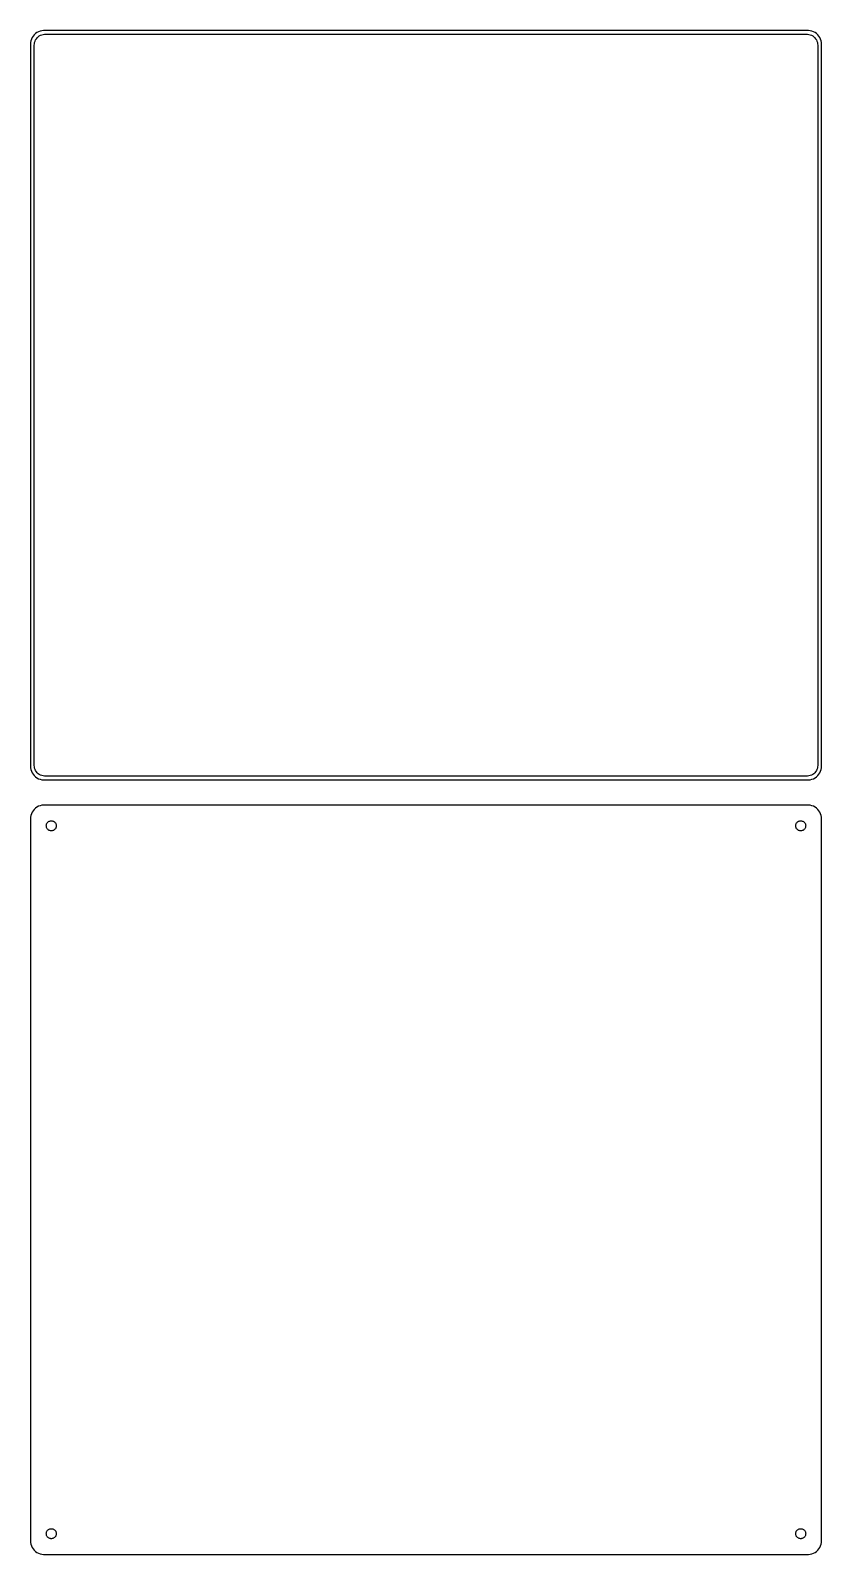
# Model space of a CAD drawing. Header units: metres. Extents: x -142 to 142, y 144 to 693.
import ezdxf

# ---------------------------------------------------------------- set-up
doc = ezdxf.new("R2010")
doc.units = ezdxf.units.M

msp = doc.modelspace()

# ---------------------------------------------------------------- linework, layer by layer
for p, q in [((-140.687, 691.853), (-141.145, 691.423)), ((-140.179, 692.222), (-140.687, 691.853)), ((-139.629, 692.524), (-140.179, 692.222)), ((-139.045, 692.755), (-139.629, 692.524)), ((-138.437, 692.911), (-139.045, 692.755)), ((-137.814, 692.99), (-138.437, 692.911)), ((137.814, 692.99), (-137.814, 692.99)), ((138.437, 692.911), (137.814, 692.99)), ((139.045, 692.755), (138.437, 692.911)), ((139.629, 692.524), (139.045, 692.755)), ((140.179, 692.222), (139.629, 692.524)), ((140.687, 691.853), (140.179, 692.222)), ((141.145, 691.423), (140.687, 691.853)), ((-142.461, 688.627), (-142.5, 688)), ((-142.5, 688), (-142.5, 428)), ((-142.343, 689.243), (-142.461, 688.627)), ((-142.149, 689.841), (-142.343, 689.243)), ((-141.882, 690.409), (-142.149, 689.841)), ((-141.545, 690.939), (-141.882, 690.409)), ((-141.145, 691.423), (-141.545, 690.939)), ((-141.119, 687.75), (-141.089, 688.235)), ((-141.119, 428.25), (-141.119, 687.75)), ((-141.089, 688.235), (-140.998, 688.712)), ((-140.998, 688.712), (-140.848, 689.174)), ((-140.848, 689.174), (-140.641, 689.614)), ((-140.641, 689.614), (-140.38, 690.024)), ((-140.38, 690.024), (-140.071, 690.399)), ((-140.071, 690.399), (-139.716, 690.731)), ((-139.716, 690.731), (-139.323, 691.017)), ((-139.323, 691.017), (-138.898, 691.251)), ((-138.898, 691.251), (-138.446, 691.43)), ((-138.446, 691.43), (-137.975, 691.551)), ((-137.975, 691.551), (-137.493, 691.612)), ((-137.493, 691.612), (137.493, 691.612)), ((137.493, 691.612), (137.975, 691.551)), ((137.975, 691.551), (138.446, 691.43)), ((138.446, 691.43), (138.898, 691.251)), ((138.898, 691.251), (139.323, 691.017)), ((139.323, 691.017), (139.716, 690.731)), ((139.716, 690.731), (140.071, 690.399)), ((140.071, 690.399), (140.38, 690.024)), ((140.38, 690.024), (140.641, 689.614)), ((140.641, 689.614), (140.848, 689.174)), ((140.848, 689.174), (140.998, 688.712)), ((140.998, 688.712), (141.089, 688.235)), ((141.089, 688.235), (141.119, 687.75)), ((141.119, 687.75), (141.119, 428.25)), ((141.545, 690.939), (141.145, 691.423)), ((141.882, 690.409), (141.545, 690.939)), ((142.149, 689.841), (141.882, 690.409)), ((142.343, 689.243), (142.149, 689.841)), ((142.461, 688.627), (142.343, 689.243)), ((142.5, 688), (142.461, 688.627)), ((142.5, 428), (142.5, 688)), ((-141.089, 427.765), (-141.119, 428.25)), ((141.119, 428.25), (141.089, 427.765)), ((-142.5, 428), (-142.461, 427.373)), ((-142.461, 427.373), (-142.343, 426.757)), ((-142.343, 426.757), (-142.149, 426.159)), ((-142.149, 426.159), (-141.882, 425.591)), ((-141.882, 425.591), (-141.545, 425.061)), ((-141.545, 425.061), (-141.145, 424.577)), ((-141.145, 424.577), (-140.687, 424.147)), ((-140.998, 427.288), (-141.089, 427.765)), ((-140.848, 426.826), (-140.998, 427.288)), ((-140.641, 426.386), (-140.848, 426.826)), ((-140.687, 424.147), (-140.179, 423.778)), ((-140.38, 425.976), (-140.641, 426.386)), ((-140.071, 425.601), (-140.38, 425.976)), ((-140.179, 423.778), (-139.629, 423.476)), ((-139.716, 425.269), (-140.071, 425.601)), ((-139.323, 424.983), (-139.716, 425.269)), ((-139.629, 423.476), (-139.045, 423.245)), ((-138.898, 424.749), (-139.323, 424.983)), ((-139.045, 423.245), (-138.437, 423.089)), ((-138.446, 424.57), (-138.898, 424.749)), ((-137.975, 424.449), (-138.446, 424.57)), ((-138.437, 423.089), (-137.814, 423.01)), ((-137.493, 424.388), (-137.975, 424.449)), ((-137.814, 423.01), (137.814, 423.01)), ((137.493, 424.388), (-137.493, 424.388)), ((137.975, 424.449), (137.493, 424.388)), ((137.814, 423.01), (138.437, 423.089)), ((138.446, 424.57), (137.975, 424.449)), ((138.437, 423.089), (139.045, 423.245)), ((138.898, 424.749), (138.446, 424.57)), ((139.323, 424.983), (138.898, 424.749)), ((139.045, 423.245), (139.629, 423.476)), ((139.716, 425.269), (139.323, 424.983)), ((139.629, 423.476), (140.179, 423.778)), ((140.071, 425.601), (139.716, 425.269)), ((140.38, 425.976), (140.071, 425.601)), ((140.179, 423.778), (140.687, 424.147)), ((140.641, 426.386), (140.38, 425.976)), ((140.848, 426.826), (140.641, 426.386)), ((140.687, 424.147), (141.145, 424.577)), ((140.998, 427.288), (140.848, 426.826)), ((141.089, 427.765), (140.998, 427.288)), ((141.145, 424.577), (141.545, 425.061)), ((141.545, 425.061), (141.882, 425.591)), ((141.882, 425.591), (142.149, 426.159)), ((142.149, 426.159), (142.343, 426.757)), ((142.343, 426.757), (142.461, 427.373)), ((142.461, 427.373), (142.5, 428)), ((-141.545, 411.939), (-141.882, 411.409)), ((-141.145, 412.423), (-141.545, 411.939)), ((-140.687, 412.853), (-141.145, 412.423)), ((-140.179, 413.222), (-140.687, 412.853)), ((-139.629, 413.524), (-140.179, 413.222)), ((-139.045, 413.755), (-139.629, 413.524)), ((-138.437, 413.911), (-139.045, 413.755)), ((-137.814, 413.99), (-138.437, 413.911)), ((137.814, 413.99), (-137.814, 413.99)), ((138.437, 413.911), (137.814, 413.99)), ((139.045, 413.755), (138.437, 413.911)), ((139.629, 413.524), (139.045, 413.755)), ((140.179, 413.222), (139.629, 413.524)), ((140.687, 412.853), (140.179, 413.222)), ((141.145, 412.423), (140.687, 412.853)), ((141.545, 411.939), (141.145, 412.423)), ((141.882, 411.409), (141.545, 411.939)), ((-142.461, 409.627), (-142.5, 409)), ((-142.5, 409), (-142.5, 149)), ((-142.343, 410.243), (-142.461, 409.627)), ((-142.149, 410.841), (-142.343, 410.243)), ((-141.882, 411.409), (-142.149, 410.841)), ((-136.8, 406.5), (-136.786, 406.726)), ((-136.786, 406.274), (-136.8, 406.5)), ((-136.786, 406.726), (-136.743, 406.948)), ((-136.743, 406.052), (-136.786, 406.274)), ((-136.743, 406.948), (-136.674, 407.163)), ((-136.674, 407.163), (-136.577, 407.367)), ((-136.577, 407.367), (-136.456, 407.558)), ((-136.456, 407.558), (-136.312, 407.732)), ((-136.312, 407.732), (-136.147, 407.887)), ((-136.147, 407.887), (-135.964, 408.02)), ((-135.964, 408.02), (-135.766, 408.129)), ((-135.766, 408.129), (-135.556, 408.212)), ((-135.556, 408.212), (-135.337, 408.268)), ((-135.337, 408.268), (-135.113, 408.296)), ((-135.113, 408.296), (-134.887, 408.296)), ((-134.887, 408.296), (-134.663, 408.268)), ((-134.663, 408.268), (-134.444, 408.212)), ((-134.444, 408.212), (-134.234, 408.129)), ((-134.234, 408.129), (-134.036, 408.02)), ((-134.036, 408.02), (-133.853, 407.887)), ((-133.853, 407.887), (-133.688, 407.732)), ((-133.688, 407.732), (-133.544, 407.558)), ((-133.544, 407.558), (-133.423, 407.367)), ((-133.423, 407.367), (-133.326, 407.163)), ((-133.326, 407.163), (-133.257, 406.948)), ((-133.257, 406.948), (-133.214, 406.726)), ((-133.214, 406.274), (-133.257, 406.052)), ((-133.214, 406.726), (-133.2, 406.5)), ((-133.2, 406.5), (-133.214, 406.274)), ((133.2, 406.5), (133.214, 406.726)), ((133.214, 406.274), (133.2, 406.5)), ((133.214, 406.726), (133.257, 406.948)), ((133.257, 406.052), (133.214, 406.274)), ((133.257, 406.948), (133.326, 407.163)), ((133.326, 407.163), (133.423, 407.367)), ((133.423, 407.367), (133.544, 407.558)), ((133.544, 407.558), (133.688, 407.732)), ((133.688, 407.732), (133.853, 407.887)), ((133.853, 407.887), (134.036, 408.02)), ((134.036, 408.02), (134.234, 408.129)), ((134.234, 408.129), (134.444, 408.212)), ((134.444, 408.212), (134.663, 408.268)), ((134.663, 408.268), (134.887, 408.296)), ((134.887, 408.296), (135.113, 408.296)), ((135.113, 408.296), (135.337, 408.268)), ((135.337, 408.268), (135.556, 408.212)), ((135.556, 408.212), (135.766, 408.129)), ((135.766, 408.129), (135.964, 408.02)), ((135.964, 408.02), (136.147, 407.887)), ((136.147, 407.887), (136.312, 407.732)), ((136.312, 407.732), (136.456, 407.558)), ((136.456, 407.558), (136.577, 407.367)), ((136.577, 407.367), (136.674, 407.163)), ((136.674, 407.163), (136.743, 406.948)), ((136.743, 406.948), (136.786, 406.726)), ((136.786, 406.274), (136.743, 406.052)), ((136.786, 406.726), (136.8, 406.5)), ((136.8, 406.5), (136.786, 406.274)), ((142.149, 410.841), (141.882, 411.409)), ((142.343, 410.243), (142.149, 410.841)), ((142.461, 409.627), (142.343, 410.243)), ((142.5, 409), (142.461, 409.627)), ((142.5, 149), (142.5, 409)), ((-136.674, 405.837), (-136.743, 406.052)), ((-136.577, 405.633), (-136.674, 405.837)), ((-136.456, 405.442), (-136.577, 405.633)), ((-136.312, 405.268), (-136.456, 405.442)), ((-136.147, 405.113), (-136.312, 405.268)), ((-135.964, 404.98), (-136.147, 405.113)), ((-135.766, 404.871), (-135.964, 404.98)), ((-135.556, 404.788), (-135.766, 404.871)), ((-135.337, 404.732), (-135.556, 404.788)), ((-135.113, 404.704), (-135.337, 404.732)), ((-134.887, 404.704), (-135.113, 404.704)), ((-134.663, 404.732), (-134.887, 404.704)), ((-134.444, 404.788), (-134.663, 404.732)), ((-134.234, 404.871), (-134.444, 404.788)), ((-134.036, 404.98), (-134.234, 404.871)), ((-133.853, 405.113), (-134.036, 404.98)), ((-133.688, 405.268), (-133.853, 405.113)), ((-133.544, 405.442), (-133.688, 405.268)), ((-133.423, 405.633), (-133.544, 405.442)), ((-133.326, 405.837), (-133.423, 405.633)), ((-133.257, 406.052), (-133.326, 405.837)), ((133.326, 405.837), (133.257, 406.052)), ((133.423, 405.633), (133.326, 405.837)), ((133.544, 405.442), (133.423, 405.633)), ((133.688, 405.268), (133.544, 405.442)), ((133.853, 405.113), (133.688, 405.268)), ((134.036, 404.98), (133.853, 405.113)), ((134.234, 404.871), (134.036, 404.98)), ((134.444, 404.788), (134.234, 404.871)), ((134.663, 404.732), (134.444, 404.788)), ((134.887, 404.704), (134.663, 404.732)), ((135.113, 404.704), (134.887, 404.704)), ((135.337, 404.732), (135.113, 404.704)), ((135.556, 404.788), (135.337, 404.732)), ((135.766, 404.871), (135.556, 404.788)), ((135.964, 404.98), (135.766, 404.871)), ((136.147, 405.113), (135.964, 404.98)), ((136.312, 405.268), (136.147, 405.113)), ((136.456, 405.442), (136.312, 405.268)), ((136.577, 405.633), (136.456, 405.442)), ((136.674, 405.837), (136.577, 405.633)), ((136.743, 406.052), (136.674, 405.837)), ((-142.5, 149), (-142.461, 148.373)), ((-142.461, 148.373), (-142.343, 147.757)), ((-136.8, 151.5), (-136.786, 151.726)), ((-136.786, 151.274), (-136.8, 151.5)), ((-136.786, 151.726), (-136.743, 151.948)), ((-136.743, 151.052), (-136.786, 151.274)), ((-136.743, 151.948), (-136.674, 152.163)), ((-136.674, 150.837), (-136.743, 151.052)), ((-136.674, 152.163), (-136.577, 152.367)), ((-136.577, 150.633), (-136.674, 150.837)), ((-136.577, 152.367), (-136.456, 152.558)), ((-136.456, 150.442), (-136.577, 150.633)), ((-136.456, 152.558), (-136.312, 152.732)), ((-136.312, 150.268), (-136.456, 150.442)), ((-136.312, 152.732), (-136.147, 152.887)), ((-136.147, 150.113), (-136.312, 150.268)), ((-136.147, 152.887), (-135.964, 153.02)), ((-135.964, 149.98), (-136.147, 150.113)), ((-135.964, 153.02), (-135.766, 153.129)), ((-135.766, 149.871), (-135.964, 149.98)), ((-135.766, 153.129), (-135.556, 153.212)), ((-135.556, 149.788), (-135.766, 149.871)), ((-135.556, 153.212), (-135.337, 153.268)), ((-135.337, 149.732), (-135.556, 149.788)), ((-135.337, 153.268), (-135.113, 153.296)), ((-135.113, 149.704), (-135.337, 149.732)), ((-135.113, 153.296), (-134.887, 153.296)), ((-134.887, 149.704), (-135.113, 149.704)), ((-134.887, 153.296), (-134.663, 153.268)), ((-134.663, 149.732), (-134.887, 149.704)), ((-134.663, 153.268), (-134.444, 153.212)), ((-134.444, 149.788), (-134.663, 149.732)), ((-134.444, 153.212), (-134.234, 153.129)), ((-134.234, 149.871), (-134.444, 149.788)), ((-134.234, 153.129), (-134.036, 153.02)), ((-134.036, 149.98), (-134.234, 149.871)), ((-134.036, 153.02), (-133.853, 152.887)), ((-133.853, 150.113), (-134.036, 149.98)), ((-133.853, 152.887), (-133.688, 152.732)), ((-133.688, 150.268), (-133.853, 150.113)), ((-133.688, 152.732), (-133.544, 152.558)), ((-133.544, 150.442), (-133.688, 150.268)), ((-133.544, 152.558), (-133.423, 152.367)), ((-133.423, 150.633), (-133.544, 150.442)), ((-133.423, 152.367), (-133.326, 152.163)), ((-133.326, 150.837), (-133.423, 150.633)), ((-133.326, 152.163), (-133.257, 151.948)), ((-133.257, 151.052), (-133.326, 150.837)), ((-133.257, 151.948), (-133.214, 151.726)), ((-133.214, 151.274), (-133.257, 151.052)), ((-133.214, 151.726), (-133.2, 151.5)), ((-133.2, 151.5), (-133.214, 151.274)), ((133.2, 151.5), (133.214, 151.726)), ((133.214, 151.274), (133.2, 151.5)), ((133.214, 151.726), (133.257, 151.948)), ((133.257, 151.052), (133.214, 151.274)), ((133.257, 151.948), (133.326, 152.163)), ((133.326, 150.837), (133.257, 151.052)), ((133.326, 152.163), (133.423, 152.367)), ((133.423, 150.633), (133.326, 150.837)), ((133.423, 152.367), (133.544, 152.558)), ((133.544, 150.442), (133.423, 150.633)), ((133.544, 152.558), (133.688, 152.732)), ((133.688, 150.268), (133.544, 150.442)), ((133.688, 152.732), (133.853, 152.887)), ((133.853, 150.113), (133.688, 150.268)), ((133.853, 152.887), (134.036, 153.02)), ((134.036, 149.98), (133.853, 150.113)), ((134.036, 153.02), (134.234, 153.129)), ((134.234, 149.871), (134.036, 149.98)), ((134.234, 153.129), (134.444, 153.212)), ((134.444, 149.788), (134.234, 149.871)), ((134.444, 153.212), (134.663, 153.268)), ((134.663, 149.732), (134.444, 149.788)), ((134.663, 153.268), (134.887, 153.296)), ((134.887, 149.704), (134.663, 149.732)), ((134.887, 153.296), (135.113, 153.296)), ((135.113, 149.704), (134.887, 149.704)), ((135.113, 153.296), (135.337, 153.268)), ((135.337, 149.732), (135.113, 149.704)), ((135.337, 153.268), (135.556, 153.212)), ((135.556, 149.788), (135.337, 149.732)), ((135.556, 153.212), (135.766, 153.129)), ((135.766, 149.871), (135.556, 149.788)), ((135.766, 153.129), (135.964, 153.02)), ((135.964, 149.98), (135.766, 149.871)), ((135.964, 153.02), (136.147, 152.887)), ((136.147, 150.113), (135.964, 149.98)), ((136.147, 152.887), (136.312, 152.732)), ((136.312, 150.268), (136.147, 150.113)), ((136.312, 152.732), (136.456, 152.558)), ((136.456, 150.442), (136.312, 150.268)), ((136.456, 152.558), (136.577, 152.367)), ((136.577, 150.633), (136.456, 150.442)), ((136.577, 152.367), (136.674, 152.163)), ((136.674, 150.837), (136.577, 150.633)), ((136.674, 152.163), (136.743, 151.948)), ((136.743, 151.052), (136.674, 150.837)), ((136.743, 151.948), (136.786, 151.726)), ((136.786, 151.274), (136.743, 151.052)), ((136.786, 151.726), (136.8, 151.5)), ((136.8, 151.5), (136.786, 151.274)), ((142.343, 147.757), (142.461, 148.373)), ((142.461, 148.373), (142.5, 149)), ((-142.343, 147.757), (-142.149, 147.159)), ((-142.149, 147.159), (-141.882, 146.591)), ((-141.882, 146.591), (-141.545, 146.061)), ((-141.545, 146.061), (-141.145, 145.577)), ((-141.145, 145.577), (-140.687, 145.147)), ((-140.687, 145.147), (-140.179, 144.778)), ((-140.179, 144.778), (-139.629, 144.476)), ((-139.629, 144.476), (-139.045, 144.245)), ((-139.045, 144.245), (-138.437, 144.089)), ((-138.437, 144.089), (-137.814, 144.01)), ((-137.814, 144.01), (137.814, 144.01)), ((137.814, 144.01), (138.437, 144.089)), ((138.437, 144.089), (139.045, 144.245)), ((139.045, 144.245), (139.629, 144.476)), ((139.629, 144.476), (140.179, 144.778)), ((140.179, 144.778), (140.687, 145.147)), ((140.687, 145.147), (141.145, 145.577)), ((141.145, 145.577), (141.545, 146.061)), ((141.545, 146.061), (141.882, 146.591)), ((141.882, 146.591), (142.149, 147.159)), ((142.149, 147.159), (142.343, 147.757))]:
    msp.add_line(p, q)

doc.saveas('drawing.dxf')
